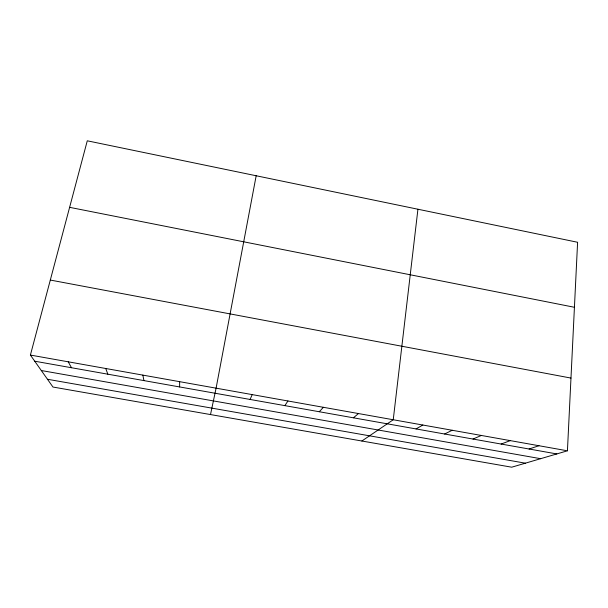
<?xml version="1.0" encoding="UTF-8"?>
<svg xmlns="http://www.w3.org/2000/svg" width="608" height="608" viewBox="0 0 608 608"><rect width="100%" height="100%" fill="white"/><g stroke="black" fill="none" stroke-linecap="round" stroke-linejoin="round"><path stroke-width="0.91" d="M179.626 386.939L179.656 381.672M567.431 450.809L577.6 242.273L87.278 140.805L30.4 355.064L52.957 387.038L511.716 467.195L567.431 450.809L30.4 355.064M417.932 209.228L393.239 419.756L361.859 441.013M256.173 175.758L216.091 388.17L210.505 414.565M250.093 399.456L252.183 394.607M284.848 405.627L287.941 400.984M319.284 411.745L323.365 407.299M353.415 417.81L358.462 413.554M416.047 428.929L422.841 425.03M444.63 434.006L452.208 430.266M472.994 439.044L481.354 435.465M501.144 444.045L510.264 440.618M529.082 449.008L538.962 445.732M47.477 379.263L525.358 463.182M41.306 370.523L540.634 458.69M34.732 361.205L556.814 453.933M50.312 280.052L570.973 378.077M69.616 207.336L574.431 307.283M68.248 361.813L71.463 367.734M105.739 368.494L107.852 374.194M142.872 375.113L143.906 380.593"/></g></svg>
